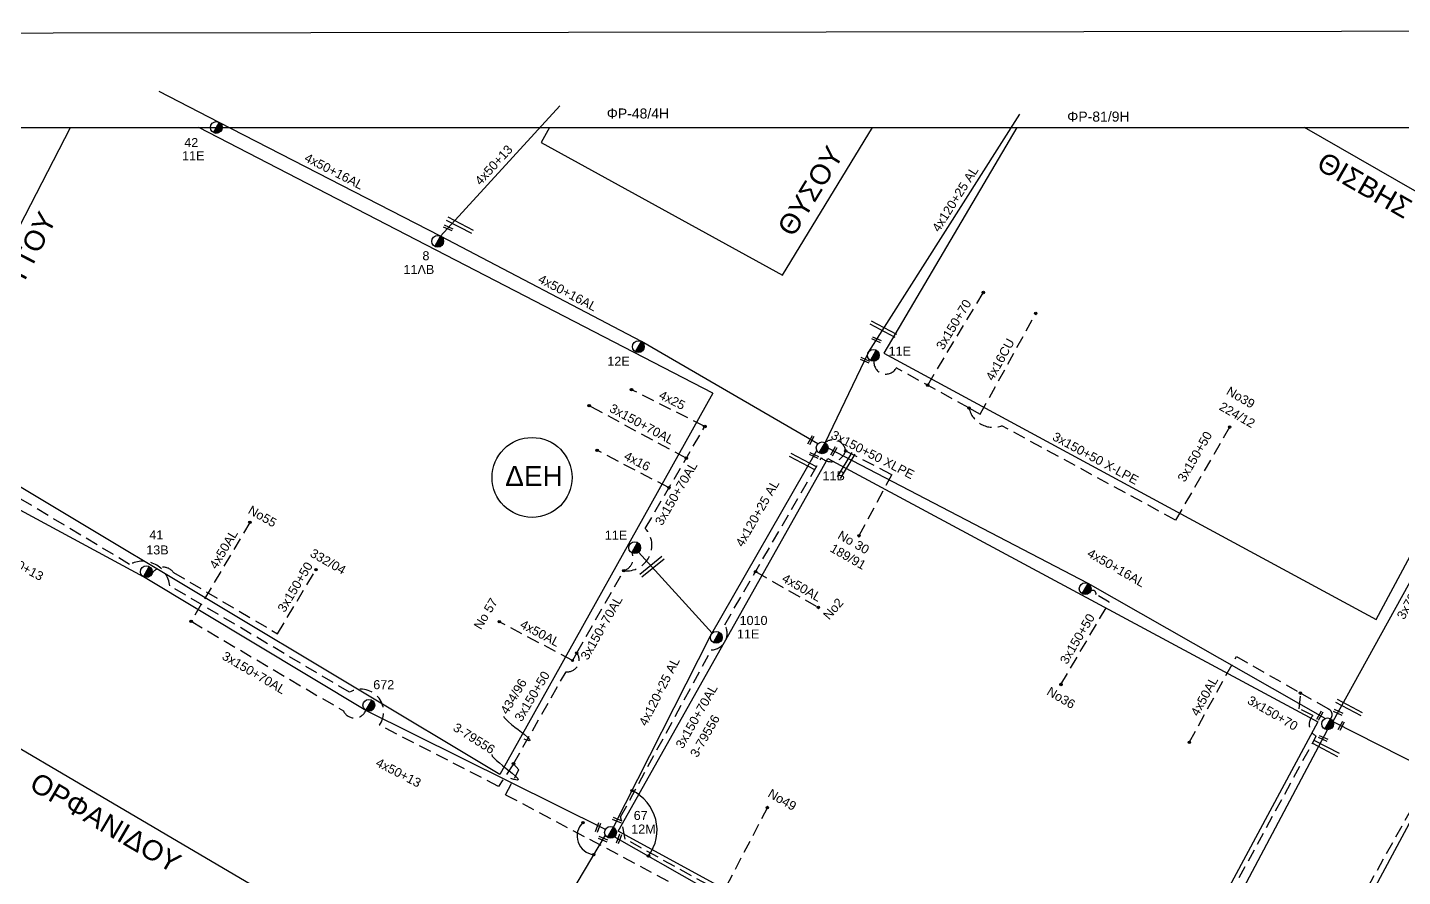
# Model space of a CAD drawing. Header units: millimetres. Extents: x 2910 to 3994, y 712 to 1224.
# Drawn here: x 3578 to 3715.6, y 1139 to 1223.9 of the extents above; entities that cross this region are included whole.
import ezdxf
from ezdxf.enums import TextEntityAlignment as Align

# ---------------------------------------------------------------- set-up
doc = ezdxf.new("R2010")
doc.units = ezdxf.units.MM
doc.linetypes.add('DASHED', pattern=[19.05, 12.7, -6.35])
for name, color, linetype in [('3x150+50', 7, 'Continuous'), ('3x150+50 XLPE', 7, 'Continuous'), ('3x150+50AL', 7, 'Continuous'), ('3x150+70', 7, 'Continuous'), ('3x150+70AL', 7, 'Continuous'), ('3x150AL+50CU', 7, 'Continuous'), ('3x70+54.6+25 AL', 7, 'Continuous'), ('4x120+25 AL', 7, 'Continuous'), ('4x16', 7, 'Continuous'), ('4x16CU', 7, 'Continuous'), ('4x25', 7, 'Continuous'), ('4x50+13', 7, 'Continuous'), ('4x50+16AL', 7, 'Continuous'), ('4x50AL', 7, 'Continuous'), ('text διευθύνσεων', 7, 'Continuous'), ('TEXT ΚΑΛΩΔΙΩΝ', 7, 'Continuous'), ('Άγνωστα', 7, 'Continuous'), ('Μηχανική τομή', 7, 'Continuous'), ('Στύλος ΦΜ', 7, 'Continuous'), ('Στύλος ΦΜ @ 1', 7, 'Continuous'), ('Συνδέσεις', 7, 'Continuous'), ('Τομή', 7, 'Continuous'), ('ΥΠΟΒΑΘΡΟ ΔΕΗ', 7, 'Continuous'), ('Υπόβαθρο ΔΕΗ', 7, 'Continuous')]:
    doc.layers.add(name, color=color, linetype=linetype)
doc.styles.get("Standard").update_dxf_attribs({"font": 'arial.ttf'})
doc.linetypes.add('SYN_LINE', pattern='A,0.5,-0.0001,["/\\/\\/\\/",Standard,S=0.1,R=0,X=0,Y=-0.05],-0.25', length=0.7501)

# ---------------------------------------------------------------- blocks, each defined once
blk = doc.blocks.new('ΥΠΑΡΧΩΝ ΤΣΙΜΕΝΤΕΝΙΟΣ ΣΤΥΛΟΣ')
at = {"layer": 'Στύλος ΦΜ'}
blk.add_hatch(color=7, dxfattribs=at).paths.add_polyline_path([(-1.29, -2.28, 0.574793), (2.62, 0, 0.268822), (1.3, 2.27)])
at = {"layer": 'Στύλος ΦΜ', "color": 7}
blk.add_line((-1.29, -2.28), (1.3, 2.27), dxfattribs=at)
blk.add_circle((0, 0), 2.62, dxfattribs=at)
at = {"layer": 'Στύλος ΦΜ', "flags": 4}
for tag, p in [('ΤΥΠΟΣ', (-4.91, 3.03)), ('ΑΡΙΘΜΟΣ', (-4.68, 8.05))]:
    blk.add_attdef(tag, p, '', height=4, dxfattribs=at)
blk = doc.blocks.new('ΤΟΜΗ')
at = {"layer": 'Τομή', "ltscale": 40}
for p, q in [((-5.7, 0), (17.1, 0)), ((-5.7, -2.8), (17.1, -2.8))]:
    blk.add_line(p, q, dxfattribs=at)
blk = doc.blocks.new('ΜΗΧΑΝΙΚΗ ΤΟΜΗ')
at = {"layer": 'Μηχανική τομή', "ltscale": 40}
for p, q in [((-1.9, 0.8), (5.7, 0.8)), ((-1.9, -0.8), (5.7, -0.8))]:
    blk.add_line(p, q, dxfattribs=at)
blk = doc.blocks.new('_ΣΥΝΔΕΣΗ')
at = {"layer": 'Συνδέσεις', "linetype": 'SYN_LINE', "ltscale": 40}
blk.add_hatch(color=256, dxfattribs=at).paths.add_polyline_path([(0.5, -0.01, 1), (-0.5, -0.01, 1)])
at = {"layer": 'Συνδέσεις'}
blk.add_circle((0, -0.01), 0.5, dxfattribs=at)

msp = doc.modelspace()

# ---------------------------------------------------------------- linework, layer by layer
at = {"layer": '3x150+50', "color": 62, "linetype": 'DASHED', "lineweight": -3, "ltscale": 0.1}
msp.add_lwpolyline([(3590.46, 1169.25, -0.563525), (3592.63, 1169.43), (3603.04, 1163.29), (3606.89, 1169.71)], format="xyb", dxfattribs=at)
at = {"layer": '3x150+50', "color": 6, "linetype": 'DASHED', "lineweight": -3, "ltscale": 0.1}
msp.add_lwpolyline([(3681.42, 1158.22), (3686.26, 1166.44), (3684.92, 1167.23, 0.801606), (3684.37, 1167.52, -31.407675)], format="xyb", dxfattribs=at)
at = {"layer": '3x150+50 XLPE', "color": 1, "linetype": 'DASHED', "lineweight": -3, "ltscale": 0.1}
for points in [[(3626.65, 1150.28), (3625.15, 1148.03), (3613.24, 1154.15, 0.805038), (3610.25, 1157.44), (3592.26, 1168.1, 0.531568), (3588.25, 1170.23), (3558.69, 1187.98, -0.486837), (3554.1, 1184.27), (3547.12, 1187.98, -0.863785), (3547.7, 1188.93), (3549.44, 1188)], [(3655.52, 1104.36), (3658.37, 1109.67), (3699.28, 1087.7), (3707.07, 1099.71), (3693.23, 1107.68, -0.206904), (3692.47, 1109.9), (3664.17, 1126.5), (3661.56, 1126.44), (3646.37, 1135.22), (3645.52, 1136.74), (3625.86, 1147.18), (3627.19, 1149.68), (3626.65, 1150.28)]]:
    msp.add_lwpolyline(points, format="xyb", dxfattribs=at)
at = {"layer": '3x150+50 XLPE', "color": 151, "linetype": 'DASHED', "lineweight": -3, "ltscale": 0.1}
msp.add_lwpolyline([(3655.93, 1104.14), (3658.55, 1109.01), (3699.45, 1087.04), (3707.77, 1099.88), (3693.62, 1108.03, -0.384532), (3693.55, 1111.27), (3664.98, 1127.44, 0.9329), (3662.78, 1128.93), (3637.84, 1142.75), (3637.37, 1144.98), (3646.44, 1161.67, 0.565332), (3647.79, 1164.2), (3657.46, 1180.88, 0.554271), (3659.88, 1181.59, -1.365623)], format="xyb", dxfattribs=at)
msp.add_lwpolyline([(3659.88, 1181.59), (3664.49, 1179.23), (3661.21, 1173.1)], dxfattribs=at)
at = {"layer": '3x150+50 XLPE', "color": 85, "linetype": 'DASHED', "lineweight": -3, "ltscale": 0.1}
msp.add_lwpolyline([(3656.78, 1103.69), (3658.92, 1107.67), (3685.09, 1093.62, 1.108835), (3687.22, 1092.5), (3699.79, 1085.73), (3709.46, 1100.64), (3707.89, 1101.55), (3707.19, 1101.37), (3695.31, 1108.22, -0.723871), (3696.67, 1111.05), (3702.96, 1123.02, 0.025897), (3704.21, 1125.73), (3707.24, 1131.5), (3708.43, 1131.34), (3718.97, 1150.19), (3732.61, 1143.24, -0.335379), (3732.97, 1142.51)], format="xyb", dxfattribs=at)
at = {"layer": '3x150+50AL', "color": 151, "linetype": 'DASHED', "lineweight": -3, "ltscale": 0.1}
msp.add_lwpolyline([(3698.3, 1183.97), (3692.89, 1174.66), (3675.52, 1184.1, -0.455228), (3672.22, 1185.88, 0.617642)], format="xyb", dxfattribs=at)
at = {"layer": '3x150+70', "color": 151, "linetype": 'DASHED', "lineweight": -3, "ltscale": 0.1}
msp.add_lwpolyline([(3668.09, 1188.16), (3673.66, 1197.43)], dxfattribs=at)
msp.add_lwpolyline([(3672.22, 1185.88), (3664.95, 1189.89, -0.802609), (3662.71, 1190.56, -9.860865)], format="xyb", dxfattribs=at)
at = {"layer": '3x150+70AL', "color": 1, "linetype": 'DASHED', "lineweight": -3, "ltscale": 0.1}
msp.add_lwpolyline([(3643.93, 1180.85), (3634.22, 1186.11)], dxfattribs=at)
for points in [[(3637.68, 1169.6, 0.689047), (3639.84, 1173.84), (3645.79, 1184.03)], [(3632.98, 1161.38), (3637.68, 1169.6, 0.443746), (3638.52, 1171.37)]]:
    msp.add_lwpolyline(points, format="xyb", dxfattribs=at)
at = {"layer": '3x150+70AL', "color": 151, "linetype": 'DASHED', "lineweight": -3, "ltscale": 0.1}
msp.add_lwpolyline([(3659.88, 1181.59, 0.5914), (3657.82, 1182.4, -1.830672)], format="xyb", dxfattribs=at)
at = {"layer": '3x150+70AL', "color": 62, "linetype": 'DASHED', "lineweight": -3, "ltscale": 0.1}
msp.add_lwpolyline([(3594.4, 1164.54), (3609.63, 1155.58, 0.650227), (3611.89, 1155.63, 1.73648)], format="xyb", dxfattribs=at)
at = {"layer": '3x150+70AL', "color": 6, "linetype": 'DASHED', "lineweight": -3, "ltscale": 0.1}
msp.add_lwpolyline([(3698.98, 1161.02), (3705.36, 1157.38), (3708.17, 1155.78, -0.512991), (3708.4, 1154.79, 3.150711)], format="xyb", dxfattribs=at)
at = {"layer": '3x150AL+50CU', "color": 1, "linetype": 'DASHED', "lineweight": -3, "ltscale": 0.1}
msp.add_lwpolyline([(3626.65, 1150.28), (3631.91, 1159.5, 0.666738), (3632.98, 1161.38)], format="xyb", dxfattribs=at)
at = {"layer": '3x150AL+50CU', "color": 6, "linetype": 'DASHED', "lineweight": -3, "ltscale": 0.1}
msp.add_lwpolyline([(3686.97, 1115.71), (3696.22, 1132.82, -0.759986), (3697.44, 1135.55), (3706.97, 1153.06, -0.511505), (3706.63, 1155.11), (3705.24, 1155.8), (3705.42, 1157.48)], format="xyb", dxfattribs=at)
at = {"layer": '3x150AL+50CU', "color": 2, "linetype": 'DASHED', "lineweight": -3, "ltscale": 0.1}
msp.add_lwpolyline([(3652.05, 1145.9), (3646.89, 1136.02), (3661.16, 1127.93, 0.580033), (3663.22, 1128.04, 3.696149)], format="xyb", dxfattribs=at)
at = {"layer": '3x70+54.6+25 AL', "color": 30, "linetype": 'SYN_LINE', "lineweight": -3, "ltscale": 10}
msp.add_lwpolyline([(3744.7, 1215.9), (3741.29, 1209.67), (3734.57, 1199.63), (3723.18, 1180.83), (3708.63, 1154.53)], dxfattribs=at)
at = {"layer": '3x70+54.6+25 AL', "color": 2, "linetype": 'SYN_LINE', "lineweight": -3, "ltscale": 10}
msp.add_lwpolyline([(3696.68, 1109.87), (3697.69, 1134.07), (3708.09, 1153.69)], dxfattribs=at)
at = {"layer": '4x120+25 AL', "color": 2, "linetype": 'SYN_LINE', "lineweight": -3, "ltscale": 10}
for points in [[(3662.19, 1191.5), (3677.3, 1215.27)], [(3636.65, 1143.93), (3646.37, 1163.08), (3657, 1181.63)], [(3646.52, 1163.34), (3639.17, 1171.46)]]:
    msp.add_lwpolyline(points, dxfattribs=at)
at = {"layer": '4x120+25 AL', "color": 151, "linetype": 'SYN_LINE', "lineweight": -3, "ltscale": 10}
msp.add_lwpolyline([(3657.82, 1182.4), (3662.19, 1191.5)], dxfattribs=at)
at = {"layer": '4x120+25 AL', "color": 62, "linetype": 'SYN_LINE', "lineweight": -3, "ltscale": 10}
msp.add_lwpolyline([(3635.83, 1143.14), (3617.13, 1111.67), (3601.07, 1083.05), (3584.77, 1053.2)], dxfattribs=at)
at = {"layer": '4x16', "color": 1, "linetype": 'DASHED', "lineweight": -3, "ltscale": 0.1}
msp.add_lwpolyline([(3642.21, 1177.89), (3635.02, 1181.64)], dxfattribs=at)
at = {"layer": '4x16CU', "color": 151, "linetype": 'DASHED', "lineweight": -3, "ltscale": 0.1}
msp.add_lwpolyline([(3672.22, 1185.88), (3673.34, 1185.26), (3678.9, 1195.34)], dxfattribs=at)
at = {"layer": '4x25', "color": 1, "linetype": 'DASHED', "lineweight": -3, "ltscale": 0.1}
msp.add_lwpolyline([(3645.79, 1184.03), (3638.46, 1187.71)], dxfattribs=at)
at = {"layer": '4x50+13', "color": 133, "linetype": 'Continuous', "lineweight": -3, "ltscale": 0.1}
msp.add_lwpolyline([(3619.36, 1203.06), (3631.3, 1216.09)], dxfattribs=at)
at = {"layer": '4x50+13', "color": 62, "linetype": 'Continuous', "lineweight": -3, "ltscale": 0.1}
msp.add_lwpolyline([(3635.85, 1143.71), (3611.89, 1155.63), (3589.63, 1168.99), (3556.71, 1186.76)], dxfattribs=at)
at = {"layer": '4x50+16AL', "color": 151, "linetype": 'Continuous', "lineweight": -3, "ltscale": 0.1}
msp.add_lwpolyline([(3657.1, 1182.29), (3639.45, 1192.52), (3619.36, 1203.06), (3597.21, 1214.45), (3591.21, 1217.54)], dxfattribs=at)
at = {"layer": '4x50+16AL', "color": 6, "linetype": 'Continuous', "lineweight": -3, "ltscale": 0.1}
for points in [[(3707.85, 1154.81), (3684.15, 1168.32), (3658.12, 1181.87)], [(3708.63, 1154.53), (3729.26, 1144.03), (3755.17, 1129.93)]]:
    msp.add_lwpolyline(points, dxfattribs=at)
at = {"layer": '4x50+16AL', "color": 2, "linetype": 'Continuous', "lineweight": -3, "ltscale": 0.1}
msp.add_lwpolyline([(3636.77, 1142.99), (3663.46, 1127.78), (3696.11, 1109.18)], dxfattribs=at)
at = {"layer": '4x50AL', "color": 62, "linetype": 'DASHED', "lineweight": -3, "ltscale": 0.1}
msp.add_lwpolyline([(3600.28, 1174.44), (3594.4, 1164.54)], dxfattribs=at)
at = {"layer": '4x50AL', "color": 151, "linetype": 'DASHED', "lineweight": -3, "ltscale": 0.1}
msp.add_lwpolyline([(3650.87, 1169.51), (3657.15, 1165.93)], dxfattribs=at)
at = {"layer": '4x50AL', "color": 1, "linetype": 'DASHED', "lineweight": -3, "ltscale": 0.1}
msp.add_lwpolyline([(3632.98, 1161.38), (3632.55, 1160.62), (3625.23, 1164.49)], dxfattribs=at)
at = {"layer": '4x50AL', "color": 6, "linetype": 'DASHED', "lineweight": -3, "ltscale": 0.1}
msp.add_lwpolyline([(3694.26, 1152.43), (3698.98, 1161.02)], dxfattribs=at)
at = {"layer": 'TEXT ΚΑΛΩΔΙΩΝ', "color": 7, "linetype": 'Continuous', "ltscale": 0.1}
for points in [[(3625.65, 1155.05), (3625.71, 1154.73), (3628.41, 1152.82), (3628.28, 1152.5), (3628, 1152.66), (3627.71, 1152.75)], [(3624.47, 1151.21), (3624.48, 1150.9), (3627.18, 1148.9), (3627.17, 1148.62), (3626.86, 1148.66), (3626.37, 1148.81)]]:
    msp.add_open_spline(points, degree=3, dxfattribs=at)
at = {"layer": 'Άγνωστα', "linetype": 'Continuous', "lineweight": -3, "ltscale": 0.1}
msp.add_lwpolyline([(3993.79, 714.16), (2910.27, 712.76), (2910.26, 1222.54), (3993.11, 1223.94)], close=True, dxfattribs=at)
at = {"layer": 'ΥΠΟΒΑΘΡΟ ΔΕΗ', "color": 7, "lineweight": -3, "ltscale": 0.1}
for centre, radius, start, end in [((3636.65, 1143.66), 4.36, 323.5338, 64.6897), ((3634.87, 1143.05), 1.86, 133.0994, 264.0595)]:
    msp.add_arc(centre, radius, start, end, dxfattribs=at)
at = {"layer": 'Υπόβαθρο ΔΕΗ', "lineweight": -3}
msp.add_lwpolyline([(2916.4, 1211.92), (2916.4, 1213.94), (3915.14, 1213.94), (3915.14, 721.1), (2916.4, 721.1)], close=True, dxfattribs=at)
at = {"layer": 'Υπόβαθρο ΔΕΗ', "linetype": 'Continuous', "lineweight": -3}
for points in [[(3646.58, 1187.37), (3625.27, 1149.21), (3566.96, 1184.15), (3582.32, 1213.94)], [(3646.58, 1187.37), (3595.18, 1213.94)], [(3630.26, 1213.94), (3629.41, 1212.43), (3653.55, 1199.17), (3662.56, 1213.94)], [(3677.01, 1213.94), (3663.69, 1191.38), (3712.97, 1164.73), (3731.46, 1199.21), (3705.78, 1213.94)], [(3614.8, 1129.71), (3567.62, 1157.45), (3565.36, 1157.19), (3581.07, 1075.37), (3585.33, 1076.09), (3614.8, 1129.71)]]:
    msp.add_lwpolyline(points, dxfattribs=at)
for points in [[(3658.11, 1180.83), (3707.13, 1154.48), (3686.71, 1116.49), (3637.14, 1143.54)], [(3778.06, 1115.95), (3718.43, 1148.36), (3697.62, 1109.61), (3755.82, 1076.09)]]:
    msp.add_lwpolyline(points, close=True, dxfattribs=at)
at = {"layer": 'Υπόβαθρο ΔΕΗ', "lineweight": -3, "ltscale": 0.1}
msp.add_circle((3628.51, 1178.93), 4, dxfattribs=at)

# ---------------------------------------------------------------- block references
at = {"layer": 'Μηχανική τομή', "lineweight": -3, "xscale": 0.1249999999999999, "yscale": 0.1249999999999999, "zscale": 0.2499999999999677}
for p, rotation in [((3619.88, 1204.01), 335.7186983840135), ((3662.73, 1192.82), 335.7186983840135), ((3661.58, 1190.77), 335.7186983840135), ((3656.31, 1182.47), 61.32042199135723), ((3658.61, 1181.35), 61.32042199135723), ((3656.49, 1181.24), 335.7186983840135), ((3707.22, 1154.9), 61.32042199135723), ((3708.92, 1155.55), 335.7186983840135), ((3709.37, 1153.89), 61.32042199135723), ((3707.42, 1152.94), 335.7186983840135), ((3636.79, 1144.75), 338.2004745718809), ((3635.17, 1144.12), 249.5694290909261), ((3637.27, 1142.99), 249.5694290909261), ((3635.37, 1142.85), 338.2004745718809)]:
    msp.add_blockref('ΜΗΧΑΝΙΚΗ ΤΟΜΗ', p, dxfattribs=dict(at, rotation=rotation))
at = {"layer": 'Στύλος ΦΜ @ 1', "lineweight": -3, "ltscale": 40}
ref = msp.add_blockref('ΥΠΑΡΧΩΝ ΤΣΙΜΕΝΤΕΝΙΟΣ ΣΤΥΛΟΣ', (3596.92, 1213.94), dxfattribs=dict(at, xscale=0.225, yscale=0.225, zscale=0.225))
ref.add_attrib('ΤΥΠΟΣ', '11Ε', dxfattribs={"layer": 'Στύλος ΦΜ', "height": 0.9, "flags": 4}).set_placement((3593.49, 1210.4), align=Align.BOTTOM_LEFT)
ref.add_attrib('ΑΡΙΘΜΟΣ', '42', (3593.71, 1211.98), dxfattribs={"layer": 'Στύλος ΦΜ', "height": 0.9, "flags": 4})
ref = msp.add_blockref('ΥΠΑΡΧΩΝ ΤΣΙΜΕΝΤΕΝΙΟΣ ΣΤΥΛΟΣ', (3619.07, 1202.55), dxfattribs=dict(at, xscale=0.225, yscale=0.225, zscale=0.225))
ref.add_attrib('ΤΥΠΟΣ', '11ΛΒ', dxfattribs={"layer": 'Στύλος ΦΜ', "height": 0.9, "flags": 4}).set_placement((3615.65, 1199.02), align=Align.BOTTOM_LEFT)
ref.add_attrib('ΑΡΙΘΜΟΣ', '8', (3617.54, 1200.66), dxfattribs={"layer": 'Στύλος ΦΜ', "height": 0.9, "flags": 4})
ref = msp.add_blockref('ΥΠΑΡΧΩΝ ΤΣΙΜΕΝΤΕΝΙΟΣ ΣΤΥΛΟΣ', (3639.15, 1192.01), dxfattribs=dict(at, xscale=0.225, yscale=0.225, zscale=0.225))
ref.add_attrib('ΤΥΠΟΣ', '12E', dxfattribs={"layer": 'Στύλος ΦΜ', "height": 0.9, "flags": 4}).set_placement((3636.04, 1189.84), align=Align.BOTTOM_LEFT)
ref = msp.add_blockref('ΥΠΑΡΧΩΝ ΤΣΙΜΕΝΤΕΝΙΟΣ ΣΤΥΛΟΣ', (3662.66, 1191.15), dxfattribs=dict(at, xscale=0.225, yscale=0.225, zscale=0.225))
ref.add_attrib('ΤΥΠΟΣ', '11Ε', dxfattribs={"layer": 'Στύλος ΦΜ', "height": 0.9, "flags": 4}).set_placement((3664.18, 1190.85), align=Align.BOTTOM_LEFT)
ref = msp.add_blockref('ΥΠΑΡΧΩΝ ΤΣΙΜΕΝΤΕΝΙΟΣ ΣΤΥΛΟΣ', (3657.53, 1181.89), dxfattribs=dict(at, xscale=0.225, yscale=0.225, zscale=0.225))
ref.add_attrib('ΤΥΠΟΣ', '11Β', dxfattribs={"layer": 'Στύλος ΦΜ', "height": 0.9, "flags": 4}).set_placement((3657.57, 1178.38), align=Align.BOTTOM_LEFT)
ref = msp.add_blockref('ΥΠΑΡΧΩΝ ΤΣΙΜΕΝΤΕΝΙΟΣ ΣΤΥΛΟΣ', (3589.92, 1169.5), dxfattribs=dict(at, xscale=0.225, yscale=0.225, zscale=0.225))
ref.add_attrib('ΤΥΠΟΣ', '13Β', dxfattribs={"layer": 'Στύλος ΦΜ', "height": 0.9, "flags": 4}).set_placement((3589.91, 1170.96), align=Align.BOTTOM_LEFT)
ref.add_attrib('ΑΡΙΘΜΟΣ', '41', (3590.21, 1172.73), dxfattribs={"layer": 'Στύλος ΦΜ', "height": 0.9, "flags": 4})
ref = msp.add_blockref('ΥΠΑΡΧΩΝ ΤΣΙΜΕΝΤΕΝΙΟΣ ΣΤΥΛΟΣ', (3638.78, 1171.9), dxfattribs=dict(at, xscale=0.225, yscale=0.225, zscale=0.225))
ref.add_attrib('ΤΥΠΟΣ', '11Ε', dxfattribs={"layer": 'Στύλος ΦΜ', "height": 0.9, "flags": 4}).set_placement((3635.79, 1172.44), align=Align.BOTTOM_LEFT)
at = {"layer": 'Στύλος ΦΜ @ 1', "lineweight": -3, "ltscale": 40, "xscale": 0.225, "yscale": 0.225, "zscale": 0.225}
for p in [(3683.85, 1167.8), (3708.1, 1154.28)]:
    msp.add_blockref('ΥΠΑΡΧΩΝ ΤΣΙΜΕΝΤΕΝΙΟΣ ΣΤΥΛΟΣ', p, dxfattribs=at)
at = {"layer": 'Στύλος ΦΜ @ 1', "lineweight": -3, "ltscale": 40}
ref = msp.add_blockref('ΥΠΑΡΧΩΝ ΤΣΙΜΕΝΤΕΝΙΟΣ ΣΤΥΛΟΣ', (3646.94, 1162.93), dxfattribs=dict(at, xscale=0.225, yscale=0.225, zscale=0.225))
ref.add_attrib('ΤΥΠΟΣ', '11Ε', dxfattribs={"layer": 'Στύλος ΦΜ', "height": 0.9, "flags": 4}).set_placement((3649.01, 1162.55), align=Align.BOTTOM_LEFT)
ref.add_attrib('ΑΡΙΘΜΟΣ', '1010', (3649.27, 1164.18), dxfattribs={"layer": 'Στύλος ΦΜ', "height": 0.9, "flags": 4})
ref = msp.add_blockref('ΥΠΑΡΧΩΝ ΤΣΙΜΕΝΤΕΝΙΟΣ ΣΤΥΛΟΣ', (3612.18, 1156.14), dxfattribs=dict(at, xscale=0.225, yscale=0.225, zscale=0.225))
ref.add_attrib('ΑΡΙΘΜΟΣ', '672', (3612.62, 1157.75), dxfattribs={"layer": 'Στύλος ΦΜ', "height": 0.9, "flags": 4})
ref = msp.add_blockref('ΥΠΑΡΧΩΝ ΤΣΙΜΕΝΤΕΝΙΟΣ ΣΤΥΛΟΣ', (3636.36, 1143.42), dxfattribs=dict(at, xscale=0.225, yscale=0.225, zscale=0.225))
ref.add_attrib('ΤΥΠΟΣ', '12Μ', dxfattribs={"layer": 'Στύλος ΦΜ', "height": 0.9, "flags": 4}).set_placement((3638.43, 1143.04), align=Align.BOTTOM_LEFT)
ref.add_attrib('ΑΡΙΘΜΟΣ', '67', (3638.68, 1144.67), dxfattribs={"layer": 'Στύλος ΦΜ', "height": 0.9, "flags": 4})
at = {"layer": 'Συνδέσεις', "lineweight": -3}
for p, xscale, yscale, zscale in [((3673.66, 1197.44), 0.25, 0.25, 0.25), ((3678.9, 1195.34), 0.25, 0.25, 0.25), ((3638.46, 1187.72), 0.25, 0.25, 0.25), ((3668.09, 1188.16), 0.25, 0.25, 0.25), ((3634.22, 1186.11), 0.25, 0.25, 0.25), ((3672.22, 1185.88), 0.25, 0.25, 0.25), ((3645.79, 1184.03), 0.25, 0.25, 0.25), ((3698.3, 1183.97), 0.25, 0.25, 0.25), ((3635.02, 1181.64), 0.25, 0.25, 0.25), ((3659.88, 1181.59), 0.25, 0.25, 0.25), ((3643.94, 1180.86), 0.25, 0.25, 0.25), ((3642.21, 1177.9), 0.25, 0.25, 0.25), ((3600.28, 1174.44), 0.25, 0.25, 0.25), ((3661.21, 1173.1), 0.25, 0.25, 0.25), ((3606.89, 1169.71), 0.25, 0.25, 0.25), ((3637.68, 1169.6), 0.25, 0.25, 0.25), ((3650.87, 1169.51), 0.25, 0.25, 0.25), ((3657.15, 1165.93), 0.25, 0.25, 0.25), ((3594.4, 1164.54), 0.25, 0.25, 0.25), ((3625.23, 1164.5), 0.25, 0.25, 0.25), ((3632.97, 1161.38), 0.2142149281963135, 0.2142149281963135, 0.2142149281963135), ((3632.55, 1160.62), 0.2142149281963135, 0.2142149281963135, 0.2142149281963135), ((3681.42, 1158.22), 0.25, 0.25, 0.25), ((3705.38, 1157.36), 0.25, 0.25, 0.25), ((3694.27, 1152.44), 0.25, 0.25, 0.25), ((3626.65, 1150.29), 0.25, 0.25, 0.25), ((3638.51, 1147.6), 0.25, 0.25, 0.25), ((3652.05, 1145.91), 0.25, 0.25, 0.25), ((3633.6, 1144.4), 0.25, 0.25, 0.25), ((3634.68, 1141.2), 0.25, 0.25, 0.25), ((3640.16, 1141.07), 0.25, 0.25, 0.25)]:
    msp.add_blockref('_ΣΥΝΔΕΣΗ', p, dxfattribs=dict(at, xscale=xscale, yscale=yscale, zscale=zscale))
at = {"layer": 'Τομή', "lineweight": -3, "xscale": 0.125, "yscale": 0.125, "zscale": 0.2499999999999997}
for p, rotation in [((3620.72, 1204.66), 332.4183410287833), ((3663.08, 1194.27), 332.4183410287833), ((3655.03, 1181.03), 332.4183410287833), ((3660.45, 1180.65), 238.9646479580158), ((3639.84, 1169.71), 38.93758453408081), ((3709.68, 1156.42), 332.4183410287833), ((3707.37, 1152.33), 332.4183410287833)]:
    msp.add_blockref('ΤΟΜΗ', p, dxfattribs=dict(at, rotation=rotation))

# ---------------------------------------------------------------- texts
at = {"layer": 'text διευθύνσεων', "color": 7, "linetype": 'Continuous', "lineweight": -3, "ltscale": 0.1}
for s, rotation, p in [('ΘΥΣΟΥ', 58.6452, (3656.35, 1207.59)), ('ΘΙΣΒΗΣ', 330.1733, (3711.81, 1208.18)), ('ΟΛΟΦΥΤΟΥ', 62.7256, (3576.42, 1198.13)), ('ΟΡΦΑΝΙΔΟΥ', 329.5403, (3585.84, 1144.41))]:
    msp.add_text(s, height=2, rotation=rotation, dxfattribs=at).set_placement(p, align=Align.MIDDLE_CENTER)
at = {"layer": 'TEXT ΚΑΛΩΔΙΩΝ', "color": 7, "linetype": 'Continuous', "lineweight": -3, "ltscale": 0.1}
for s, rotation, p in [('4x50+13', 47.495, (3624.67, 1210.19)), ('4x50+16AL', 332.7903, (3608.7, 1209.56)), ('4x120+25 AL', 57.5618, (3670.84, 1206.79)), ('4x50+16AL', 332.3088, (3632.07, 1197.41)), ('3x150+70', 59.0392, (3670.69, 1194.23)), ('4x16CU', 61.1192, (3675.33, 1190.73)), ('4x25', 333.2802, (3642.53, 1186.67)), ('No39', 329.5948, (3699.41, 1186.94)), ('3x150+70AL', 331.5799, (3639.5, 1184.27)), ('224/12', 330.2005, (3699.06, 1185.19)), ('3x150+50 XLPE', 332.9203, (3662.59, 1181.21)), ('3x150+50 X-LPE', 331.4859, (3684.89, 1180.85)), ('3x150+50', 59.8505, (3694.81, 1181.02)), ('4x16', 332.503, (3639.03, 1180.56)), ('3x150+70AL', 59.7007, (3642.92, 1177.33)), ('4x120+25 AL', 60.2099, (3651.05, 1175.35)), ('No55', 330.2005, (3601.54, 1175.04)), ('No 30', 330.2005, (3660.68, 1172.44)), ('4x50AL', 59.2505, (3597.64, 1171.75)), ('189/91', 330.2005, (3660.13, 1171.01)), ('3x70+54.6+25 AL', 61.0531, (3717.77, 1169.2)), ('4x50+13', 331.6344, (3577.39, 1170.1)), ('332/04', 330.2005, (3608.1, 1170.52)), ('4x50+16AL', 330.3133, (3686.96, 1169.89)), ('3x150+50', 59.0488, (3604.8, 1167.97)), ('4x50AL', 330.3104, (3655.49, 1167.91)), ('No 57', 59.0488, (3623.87, 1165.3)), ('3x150+70AL', 60.2833, (3635.45, 1163.89)), ('No2', 49.0983, (3658.64, 1165.79)), ('3x150+50', 59.4665, (3683.06, 1162.79)), ('4x50AL', 332.1202, (3629.31, 1163.35)), ('3x150+70AL', 329.522, (3600.69, 1159.4)), ('4x120+25 AL', 63.0816, (3641.23, 1157.51)), ('434/96', 59.0488, (3626.65, 1157.03)), ('3x150+50', 59.0488, (3628.51, 1157.04)), ('4x50AL', 61.3104, (3695.77, 1157.05)), ('3x150+70AL', 60.2833, (3644.96, 1155.03)), ('No36', 329.5948, (3681.44, 1156.89)), ('3x150+70', 329.5948, (3702.61, 1155.36)), ('3-79556', 327.9124, (3622.71, 1152.83)), ('3-79556', 60.2833, (3645.8, 1153.07)), ('4x50+13', 332.6569, (3615.15, 1149.4)), ('No49', 330.2005, (3653.54, 1146.69))]:
    msp.add_text(s, height=0.9, rotation=rotation, dxfattribs=at).set_placement(p, align=Align.MIDDLE_CENTER)
at = {"layer": 'Άγνωστα', "color": 7, "lineweight": -3}
note = msp.add_mtext_dynamic_manual_height_columns('ΦΡ-48/4Η\\P', width=1.8, gutter_width=2.31, heights=[0.73, 0], dxfattribs=dict(at, insert=(3631.87, 1215.84), char_height=1, attachment_point=1))
note = msp.add_mtext_dynamic_manual_height_columns('ΦΡ-81/9Η\\P', width=1.8, gutter_width=2.31, heights=[0.73, 0], dxfattribs=dict(at, insert=(3677.94, 1215.53), char_height=1, attachment_point=1))
at = {"layer": 'Υπόβαθρο ΔΕΗ', "lineweight": -3, "insert": (3625.83, 1180.08), "char_height": 2, "width": 84.6573, "attachment_point": 1}
msp.add_mtext('ΔΕΗ', dxfattribs=at)

doc.saveas('drawing.dxf')
